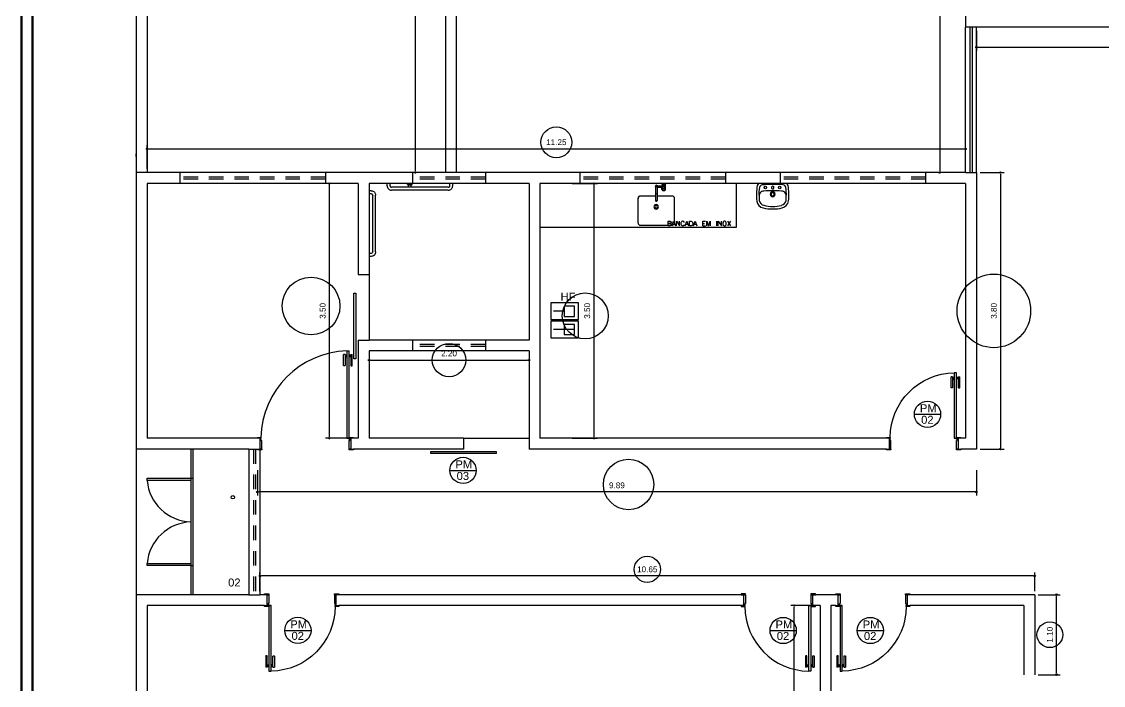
# Model space of a CAD drawing. Header units: millimetres. Extents: x 2125 to 3408, y 1171 to 1686.
# Drawn here: x 2125.2 to 2140.07, y 1445.66 to 1454.79 of the extents above; entities that cross this region are included whole.
import ezdxf

# ---------------------------------------------------------------- set-up
doc = ezdxf.new("R2010")
doc.units = ezdxf.units.MM
doc.linetypes.add('CONTORNO_QUADRO_T', pattern=[0.35, 0.2, -0.15])
for name, color, linetype in [('APCOZ', 7, 'Continuous'), ('APCOZ-I', 251, 'Continuous'), ('at_Entity', 7, 'Continuous'), ('barras acess', 7, 'Continuous'), ('ESQUADRIA', 3, 'Continuous'), ('ESQUADRIAS', 7, 'Continuous'), ('Esquadrias portas', 7, 'Continuous'), ('Esquadrias_Portas', 2, 'Continuous'), ('JANELA2', 1, 'Continuous'), ('Layout_Equipamentos', 7, 'Continuous'), ('PAREDE', 4, 'Continuous'), ('soleira piso', 7, 'Continuous'), ('TEXTO01', 7, 'Continuous'), ('TEXTO04', 6, 'Continuous'), ('TOMADAS DENTISTA', 7, 'Continuous')]:
    doc.layers.add(name, color=color, linetype=linetype)
doc.styles.add('ROMANS', font='arial.ttf')
doc.styles.add('TEXTO1', font='swissko.ttf', dxfattribs={"width": 0.6, "height": 0.1})
doc.dimstyles.new('ESCALA 50', dxfattribs={"dimtxt": 0.08, "dimasz": 0.02, "dimexe": 0.05, "dimexo": 0.05, "dimgap": 0.05, "dimtad": 1, "dimlfac": -10, "dimzin": 1, "dimdsep": 46, "dimtxsty": 'ROMANS', "dimblk1": 'PPC', "dimblk2": 'PPC', "dimsah": 1, "dimcen": 0.02, "dimclrd": 7, "dimclre": 7, "dimclrt": 3, "dimadec": 0, "dimazin": 0, "dimtfac": 1, "dimtix": 1, "dimtmove": 1, "dimatfit": 3, "dimldrblk": 'PPC', "dimfxl": 0, "dimtolj": 1, "dimtzin": 12, "dimarcsym": 0})

# ---------------------------------------------------------------- blocks, each defined once
blk = doc.blocks.new('P90_02')
at = {"layer": 'ESQUADRIAS', "color": 3, "linetype": 'Continuous'}
for p, q in [((-0.02, 0.77), (-0.02, 0.921)), ((0, 0.921), (0, 0.77)), ((0.023, 0.88), (0.023, 0.92)), ((0.057, 0.88), (0.057, 0.92)), ((0.08, 0.921), (0.08, 0.77)), ((0.1, 0.77), (0.1, 0.921)), ((-0.003, 0.767), (-0.017, 0.767)), ((0.083, 0.767), (0.097, 0.767))]:
    blk.add_line(p, q, dxfattribs=at)
at = {"layer": 'ESQUADRIAS', "color": 3}
for p, q in [((0, 0.921), (-0.02, 0.921)), ((0, 0.91), (0.023, 0.91)), ((0, 0.9), (0.023, 0.9)), ((0.023, 0.92), (0.025, 0.92)), ((0.057, 0.92), (0.055, 0.92)), ((0.08, 0.91), (0.057, 0.91)), ((0.08, 0.9), (0.057, 0.9)), ((0.08, 0.921), (0.1, 0.921)), ((0, 0.89), (0.023, 0.89)), ((0.023, 0.88), (0.025, 0.88)), ((0.057, 0.88), (0.055, 0.88)), ((0.08, 0.89), (0.057, 0.89))]:
    blk.add_line(p, q, dxfattribs=at)
at = {"layer": 'ESQUADRIAS', "color": 2}
for p, q in [((0.025, 0.075), (0.025, 0.975)), ((0.025, 0.975), (0.055, 0.975)), ((0.055, 0.975), (0.055, 0.075)), ((0.055, 0.075), (0.025, 0.075))]:
    blk.add_line(p, q, dxfattribs=at)
at = {"layer": 'ESQUADRIAS'}
for p, q in [((0.016, 0.059), (0.016, 0.062)), ((0.032, 0.074), (0.029, 0.074))]:
    blk.add_line(p, q, dxfattribs=at)
at = {"layer": 'ESQUADRIAS', "color": 3}
for points in [[(0.015, 0.085), (-0.035, 0.085), (-0.035, 0.075), (0.015, 0.075)], [(0.985, 0.085), (0.935, 0.085), (0.935, 0.075), (0.985, 0.075)], [(0.025, -0.075), (0, -0.075), (-0.035, -0.075), (-0.035, -0.085), (0.025, -0.085)], [(0.985, -0.075), (0.925, -0.075), (0.925, -0.085), (0.985, -0.085)]]:
    blk.add_lwpolyline(points, close=True, dxfattribs=at)
at = {"layer": 'ESQUADRIAS', "color": 2}
for points in [[(0.025, 0.045), (0.015, 0.045), (0.015, 0.075), (0, 0.075), (0, -0.075), (0.025, -0.075)], [(0.925, 0.045), (0.935, 0.045), (0.935, 0.075), (0.95, 0.075), (0.95, -0.075), (0.925, -0.075)]]:
    blk.add_lwpolyline(points, close=True, dxfattribs=at)
at = {"layer": 'ESQUADRIAS', "color": 1}
for points in [[(0.016, 0.071, -0.236068), (0.015, 0.073), (0.015, 0.07), (0.015, 0.05), (0.016, 0.05)], [(0.02, 0.074, 0.236068), (0.017, 0.075), (0.02, 0.075), (0.04, 0.075), (0.04, 0.074)]]:
    blk.add_lwpolyline(points, format="xyb", close=True, dxfattribs=at)
at = {"layer": 'ESQUADRIAS'}
for points in [[(0.017, 0.063), (0.016, 0.062), (0.016, 0.062)], [(0.017, 0.058), (0.016, 0.059), (0.016, 0.059)], [(0.017, 0.06), (0.017, 0.06), (0.017, 0.058), (0.017, 0.058), (0.017, 0.063), (0.017, 0.063), (0.017, 0.06), (0.017, 0.06)], [(0.028, 0.073), (0.029, 0.074), (0.029, 0.074)], [(0.03, 0.073), (0.03, 0.073), (0.033, 0.073), (0.033, 0.073), (0.028, 0.073), (0.028, 0.073), (0.03, 0.073), (0.03, 0.073)], [(0.033, 0.073), (0.032, 0.074), (0.032, 0.074)]]:
    blk.add_lwpolyline(points, dxfattribs=at)
at = {"layer": 'ESQUADRIAS', "color": 1}
blk.add_circle((0.017, 0.073), 0.0025, dxfattribs=at)
at = {"layer": 'ESQUADRIAS'}
blk.add_arc((0.043, 0.083), 0.892, 0.1295, 89.2231, dxfattribs=at)
at = {"layer": 'ESQUADRIAS', "color": 3, "linetype": 'Continuous'}
for centre, start, end in [((-0.017, 0.77), 180, 260.5377), ((-0.003, 0.77), 260.5377, 360), ((0.083, 0.77), 180, 279.4623), ((0.097, 0.77), 279.4623, 0)]:
    blk.add_arc(centre, 0.003, start, end, dxfattribs=at)
blk = doc.blocks.new('new block1')
at = {"layer": 'ESQUADRIAS', "color": 2}
for p, q in [((-0.09, 1.36), (-0.09, 0.16)), ((-0.09, 1.36), (-0.06, 1.36)), ((-0.06, 0.16), (-0.06, 1.36)), ((-0.09, 0.16), (-0.06, 0.16))]:
    blk.add_line(p, q, dxfattribs=at)
at = {"layer": 'ESQUADRIAS', "color": 3, "linetype": 'Continuous'}
for p, q in [((-0.135, 1.16), (-0.135, 1.311)), ((-0.115, 1.311), (-0.115, 1.16)), ((-0.092, 1.27), (-0.092, 1.31)), ((-0.058, 1.27), (-0.058, 1.31)), ((-0.035, 1.311), (-0.035, 1.16)), ((-0.015, 1.16), (-0.015, 1.311)), ((-0.118, 1.157), (-0.132, 1.157)), ((-0.032, 1.157), (-0.018, 1.157))]:
    blk.add_line(p, q, dxfattribs=at)
at = {"layer": 'ESQUADRIAS', "color": 3}
for p, q in [((-0.115, 1.311), (-0.135, 1.311)), ((-0.115, 1.3), (-0.092, 1.3)), ((-0.115, 1.29), (-0.092, 1.29)), ((-0.115, 1.28), (-0.092, 1.28)), ((-0.092, 1.31), (-0.09, 1.31)), ((-0.092, 1.27), (-0.09, 1.27)), ((-0.058, 1.31), (-0.06, 1.31)), ((-0.058, 1.27), (-0.06, 1.27)), ((-0.035, 1.3), (-0.058, 1.3)), ((-0.035, 1.29), (-0.058, 1.29)), ((-0.035, 1.28), (-0.058, 1.28)), ((-0.035, 1.311), (-0.015, 1.311))]:
    blk.add_line(p, q, dxfattribs=at)
at = {"layer": 'ESQUADRIAS'}
for p, q in [((-0.066, 0.159), (-0.063, 0.159)), ((-0.052, 0.144), (-0.052, 0.147))]:
    blk.add_line(p, q, dxfattribs=at)
at = {"layer": 'ESQUADRIAS', "color": 3}
for points in [[(-1.32, 0.17), (-1.27, 0.17), (-1.27, 0.16), (-1.32, 0.16)], [(-0.05, 0.17), (0, 0.17), (0, 0.16), (-0.05, 0.16)], [(-1.32, 0.01), (-1.26, 0.01), (-1.26, 0), (-1.32, 0)], [(-0.06, 0.01), (-0.035, 0.01), (0, 0.01), (0, 0), (-0.06, 0)]]:
    blk.add_lwpolyline(points, close=True, dxfattribs=at)
at = {"layer": 'ESQUADRIAS', "color": 2}
for points in [[(-1.26, 0.13), (-1.27, 0.13), (-1.27, 0.16), (-1.285, 0.16), (-1.285, 0.01), (-1.26, 0.01)], [(-0.06, 0.13), (-0.05, 0.13), (-0.05, 0.16), (-0.035, 0.16), (-0.035, 0.01), (-0.06, 0.01)]]:
    blk.add_lwpolyline(points, close=True, dxfattribs=at)
at = {"layer": 'ESQUADRIAS', "color": 1}
for points in [[(-0.054, 0.159, -0.236068), (-0.052, 0.16), (-0.055, 0.16), (-0.075, 0.16), (-0.075, 0.159)], [(-0.051, 0.156, 0.236068), (-0.05, 0.158), (-0.05, 0.155), (-0.05, 0.135), (-0.051, 0.135)]]:
    blk.add_lwpolyline(points, format="xyb", close=True, dxfattribs=at)
at = {"layer": 'ESQUADRIAS'}
for points in [[(-0.067, 0.158), (-0.066, 0.159), (-0.066, 0.159)], [(-0.065, 0.158), (-0.065, 0.158), (-0.067, 0.158), (-0.067, 0.158), (-0.062, 0.158), (-0.062, 0.158), (-0.065, 0.158), (-0.065, 0.158)], [(-0.062, 0.158), (-0.063, 0.159), (-0.063, 0.159)], [(-0.052, 0.148), (-0.052, 0.147), (-0.051, 0.147)], [(-0.052, 0.145), (-0.052, 0.145), (-0.052, 0.143), (-0.052, 0.143), (-0.052, 0.148), (-0.052, 0.148), (-0.052, 0.145), (-0.052, 0.145)], [(-0.052, 0.143), (-0.052, 0.144), (-0.051, 0.144)]]:
    blk.add_lwpolyline(points, dxfattribs=at)
at = {"layer": 'ESQUADRIAS', "color": 1}
blk.add_circle((-0.052, 0.158), 0.0025, dxfattribs=at)
at = {"layer": 'ESQUADRIAS', "color": 3, "linetype": 'Continuous'}
for centre, start, end in [((-0.132, 1.16), 180, 260.5377), ((-0.118, 1.16), 260.5377, 360), ((-0.032, 1.16), 180, 279.4623), ((-0.018, 1.16), 279.4623, 0)]:
    blk.add_arc(centre, 0.003, start, end, dxfattribs=at)
at = {"layer": 'Esquadrias portas'}
blk.add_arc((-0.052, 0.142), 1.219, 91.7966, 178.6909, dxfattribs=at)
blk = doc.blocks.new('new block3')
at = {"layer": 'TEXTO01'}
h = blk.add_hatch(dxfattribs=at)
h.set_pattern_fill('ANGLE', color=256)
h.set_pattern_definition([(0, (-2256.878, -909.728), (0, 6.985), [5.08, -1.905]), (90, (-2256.878, -909.728), (-6.985, 4e-16), [5.08, -1.905])])
h.paths.add_polyline_path([(-0.056, 0.205), (-0.196, 0.205), (-0.196, 0.065), (-0.056, 0.065)])
for p, q in [((-0.196, 0.135), (-0.346, 0.135)), ((-0.056, -0.115), (-0.346, -0.115))]:
    blk.add_line(p, q, dxfattribs=at)
for points in [[(-0.38, 0.25), (-0.38, 0.02), (0, 0.02), (0, 0.25), (-0.38, 0.25)], [(-0.196, 0.205), (-0.196, 0.065), (-0.056, 0.065), (-0.056, 0.205), (-0.196, 0.205)], [(-0.38, 0), (-0.38, -0.23), (0, -0.23), (0, 0), (-0.38, 0)], [(-0.196, -0.045), (-0.196, -0.185), (-0.056, -0.185), (-0.056, -0.045), (-0.196, -0.045)]]:
    blk.add_lwpolyline(points, dxfattribs=at)
at = {"layer": 'TEXTO01', "ltscale": 0.0001, "insert": (-0.247, 0.389), "char_height": 0.11, "width": 0.33036, "attachment_point": 1, "style": 'TEXTO1'}
blk.add_mtext('{\\fSansSerif|b0|i0|c2|p2;\\W1;HF}', dxfattribs=at)
blk = doc.blocks.new('new block5')
at = {"layer": 'barras acess', "color": 0}
for p, q in [((-0.391, 0.04), (0.391, 0.04)), ((-0.391, 0), (0.391, 0)), ((-0.452, -0.02), (-0.452, -0.051)), ((-0.412, -0.02), (-0.412, -0.051)), ((0.408, -0.02), (0.408, -0.051)), ((0.448, -0.02), (0.448, -0.051))]:
    blk.add_line(p, q, dxfattribs=at)
for centre, radius, start, end in [((-0.392, -0.02), 0.06, 88.8662, 180.134), ((-0.392, -0.02), 0.0201, 87.1138, 179.9486), ((0.39, -0.018), 0.0579, 357.6185, 90.9862), ((0.39, -0.018), 0.0181, 353.5362, 89.508)]:
    blk.add_arc(centre, radius, start, end, dxfattribs=at)
blk = doc.blocks.new('new block6')
at = {"layer": 'at_Entity', "color": 0}
for p, q in [((-0.032, -0.011), (-0.032, 0)), ((0.03, -0.008), (0.03, 0)), ((0.03, -0.008), (-0.032, -0.008)), ((-0.021, -0.051), (-0.021, -0.021)), ((0.019, -0.021), (-0.021, -0.021)), ((0.019, -0.051), (0.019, -0.021))]:
    blk.add_line(p, q, dxfattribs=at)
for centre, radius, start, end in [((-0.018, -0.008), 0.0136, 186.9665, 257.5809), ((0.016, -0.008), 0.0138, 280.9359, 356.4443)]:
    blk.add_arc(centre, radius, start, end, dxfattribs=at)
blk = doc.blocks.new('new block12')
at = {"layer": 'at_Entity', "color": 0}
for p, q in [((-0.19, 0), (0, 0)), ((-0.114, 0.055), (-0.108, 0.066)), ((-0.108, 0.042), (-0.114, 0.055)), ((-0.108, 0.066), (-0.097, 0.072)), ((-0.097, 0.036), (-0.108, 0.042)), ((-0.097, 0.072), (-0.085, 0.066)), ((-0.085, 0.042), (-0.097, 0.036)), ((-0.085, 0.066), (-0.08, 0.055)), ((-0.08, 0.055), (-0.085, 0.042)), ((-0.063, 0), (0.125, 0)), ((0, 0), (0.193, 0)), ((0.083, 0.055), (0.087, 0.066)), ((0.087, 0.042), (0.083, 0.055)), ((0.087, 0.066), (0.099, 0.072)), ((0.099, 0.036), (0.087, 0.042)), ((0.099, 0.072), (0.11, 0.066)), ((0.11, 0.042), (0.099, 0.036)), ((0.11, 0.066), (0.116, 0.055)), ((0.116, 0.055), (0.11, 0.042))]:
    blk.add_line(p, q, dxfattribs=at)
for centre, radius, start, end in [((-0.104, 0.219), 0.117, 102.514, 169.9443), ((-0.102, 0.216), 0.0847, 102.9461, 167.2809), ((-0.012, -0.125), 0.474, 88.698, 104.4219), ((0.014, -0.261), 0.577, 91.3524, 103.5038), ((0.01, -0.125), 0.474, 75.6368, 91.3415), ((-0.013, -0.257), 0.572, 76.4579, 88.6966), ((0.105, 0.222), 0.0784, 8.4194, 78.3837), ((0.108, 0.225), 0.111, 7.7196, 79.5925), ((0.53, 0.153), 0.754, 173.4134, 189.6929), ((0.425, 0.149), 0.614, 177.3231, 189.2415), ((0.123, 0.188), 0.311, 171.3221, 181.8265), ((-0.117, 0.174), 0.0716, 176.6025, 219.5997), ((-0.001, 0.147), 0.0349, 150.0032, 209.9968), ((-0.001, 0.147), 0.0349, 90, 149.9929), ((-0.001, 0.147), 0.0222, 90, 180), ((-0.001, 0.147), 0.0349, 29.9968, 89.9993), ((-0.001, 0.147), 0.0222, 360, 90), ((-0.001, 0.147), 0.0349, 330.0032, 29.9968), ((0.108, 0.173), 0.0781, 324.6525, 2.8394), ((-0.262, 0.132), 0.45, 349.782, 5.7972), ((-0.133, 0.188), 0.319, 357.9946, 8.1696), ((-0.531, 0.154), 0.753, 350.2791, 6.5765), ((-0.165, 0.045), 0.0522, 200.5417, 238.93), ((-0.143, 0.057), 0.0385, 188.7558, 265.6127), ((-0.121, 0.171), 0.0667, 220.3438, 269.4487), ((-0.007, 1.728), 1.716, 265.3753, 270.2103), ((0.002, 1.574), 1.475, 265.1896, 269.9391), ((-0.001, 0.147), 0.0349, 209.9968, 269.9993), ((-0.001, 0.147), 0.0222, 180, 270), ((-0.001, 0.056), 0.018, 150.0128, 209.9872), ((-0.001, 0.056), 0.018, 90, 150.0398), ((-0.001, 0.056), 0.018, 210.0191, 270.0367), ((-0.001, 0.147), 0.0222, 270.0097, 360), ((-0.001, 0.147), 0.0349, 270, 329.9929), ((-0.001, 1.452), 1.353, 270.0208, 275.0951), ((-0.001, 0.056), 0.018, 30.0191, 90.0367), ((-0.001, 0.056), 0.018, 270, 330.0398), ((-0.001, 1.892), 1.879, 270, 274.4144), ((-0.001, 0.056), 0.018, 330.0128, 29.9872), ((0.123, 0.168), 0.0631, 266.7732, 320.7547), ((0.141, 0.059), 0.0402, 273.114, 350.3928), ((0.174, 0.034), 0.0386, 297.8673, 348.5693)]:
    blk.add_arc(centre, radius, start, end, dxfattribs=at)
blk = doc.blocks.new('new block15')
at = {"layer": 'APCOZ'}
for p, q in [((1.684, 0.579), (1.673, 0.601)), ((1.719, 0.579), (1.73, 0.601)), ((1.59, 0.546), (1.59, 0.375)), ((1.61, 0.546), (1.61, 0.375)), ((1.614, 0.57), (1.684, 0.57)), ((1.614, 0.55), (1.679, 0.55)), ((1.676, 0.521), (1.676, 0.543)), ((1.684, 0.579), (1.684, 0.57)), ((1.719, 0.579), (1.719, 0.555)), ((1.726, 0.521), (1.726, 0.543))]:
    blk.add_line(p, q, dxfattribs=at)
at = {"layer": 'APCOZ', "linetype": 'Continuous'}
for points in [[(1.679, 0.55, 0), (1.678, 0.549, 0), (1.677, 0.547, 0), (1.677, 0.546, 0), (1.676, 0.544, 0), (1.676, 0.543, 0)], [(1.676, 0.521, 0), (1.677, 0.518, 0), (1.678, 0.514, 0), (1.68, 0.512, 0), (1.683, 0.509, 0), (1.686, 0.507, 0), (1.69, 0.505, 0), (1.695, 0.504, 0), (1.699, 0.504, 0), (1.704, 0.504, 0), (1.708, 0.504, 0), (1.712, 0.505, 0), (1.716, 0.507, 0), (1.719, 0.509, 0), (1.722, 0.512, 0), (1.724, 0.514, 0), (1.726, 0.518, 0), (1.726, 0.521, 0)], [(1.726, 0.543, 0), (1.726, 0.546, 0), (1.725, 0.548, 0), (1.724, 0.551, 0), (1.721, 0.553, 0), (1.719, 0.555, 0)]]:
    blk.add_polyline3d(points, dxfattribs=at)
at = {"layer": 'APCOZ'}
for centre, radius, start, end in [((1.6, 0.56), 0.0173, 144.5813, 215.4187), ((1.6, 0.56), 0.0173, 35.4187, 144.5813), ((1.6, 0.56), 0.0173, 215.4187, 234.5813), ((1.6, 0.56), 0.0173, 305.4187, 324.5813), ((1.6, 0.37), 0.0112, 153.7208, 26.2792)]:
    blk.add_arc(centre, radius, start, end, dxfattribs=at)
at = {"layer": 'APCOZ-I'}
for p, q in [((1.59, 0.564), (1.59, 0.546)), ((1.61, 0.564), (1.61, 0.546)), ((1.719, 0.579), (1.684, 0.579)), ((1.684, 0.57), (1.684, 0.555)), ((1.686, 0.535), (1.686, 0.556)), ((1.717, 0.535), (1.717, 0.556)), ((1.59, 0.375), (1.59, 0.37)), ((1.61, 0.375), (1.61, 0.37))]:
    blk.add_line(p, q, dxfattribs=at)
at = {"layer": 'APCOZ-I', "linetype": 'Continuous'}
for points in [[(1.685, 0.534, 0), (1.682, 0.532, 0), (1.679, 0.53, 0), (1.678, 0.527, 0), (1.677, 0.524, 0), (1.676, 0.521, 0)], [(1.684, 0.555, 0), (1.682, 0.554, 0), (1.681, 0.553, 0), (1.68, 0.552, 0), (1.679, 0.551, 0), (1.679, 0.55, 0)], [(1.721, 0.518, 0), (1.72, 0.52, 0), (1.719, 0.522, 0), (1.717, 0.524, 0), (1.715, 0.525, 0), (1.712, 0.527, 0), (1.708, 0.528, 0), (1.704, 0.528, 0), (1.7, 0.528, 0), (1.696, 0.528, 0), (1.693, 0.527, 0), (1.689, 0.526, 0), (1.686, 0.525, 0), (1.684, 0.523, 0), (1.683, 0.521, 0), (1.682, 0.519, 0), (1.682, 0.517, 0), (1.683, 0.514, 0), (1.684, 0.512, 0), (1.686, 0.511, 0), (1.689, 0.509, 0), (1.693, 0.508, 0), (1.696, 0.507, 0), (1.7, 0.507, 0), (1.704, 0.507, 0), (1.708, 0.508, 0), (1.712, 0.509, 0), (1.715, 0.51, 0), (1.717, 0.511, 0), (1.719, 0.513, 0), (1.72, 0.515, 0), (1.721, 0.518, 0)], [(1.685, 0.556, 0), (1.685, 0.556, 0), (1.684, 0.556, 0), (1.684, 0.556, 0), (1.684, 0.555, 0), (1.684, 0.555, 0)], [(1.719, 0.555, 0), (1.719, 0.555, 0), (1.718, 0.556, 0), (1.718, 0.556, 0), (1.718, 0.556, 0), (1.718, 0.556, 0)], [(1.726, 0.521, 0), (1.726, 0.524, 0), (1.725, 0.527, 0), (1.723, 0.53, 0), (1.721, 0.532, 0), (1.718, 0.534, 0)]]:
    blk.add_polyline3d(points, dxfattribs=at)
at = {"layer": 'APCOZ-I'}
for centre, radius, start, end in [((1.701, 0.876), 0.279, 264.3752, 275.6248), ((1.6, 0.56), 0.0126, 322.2518, 217.7482), ((1.6, 0.543), 0.0233, 64.5555, 115.4445), ((1.6, 0.437), 0.0233, 64.5555, 115.4445), ((1.6, 0.56), 0.0173, 324.5813, 35.4187), ((1.701, 0.65), 0.0816, 257.5382, 282.4618), ((1.686, 0.554), 0.002, 74.314, 121.5675), ((1.686, 0.533), 0.002, 63.9749, 122.1559), ((1.701, 0.609), 0.0549, 254.3139, 285.6861), ((1.701, 0.565), 0.0335, 243.9749, 296.0251), ((1.717, 0.554), 0.002, 58.4325, 105.6861), ((1.717, 0.533), 0.002, 57.8441, 116.0251), ((1.6, 0.37), 0.01, 180, 0)]:
    blk.add_arc(centre, radius, start, end, dxfattribs=at)
at = {"layer": 'at_Entity', "color": 0}
for p, q in [((2.7, 0), (2.7, 0.601)), ((1.35, 0.059), (1.35, 0.398)), ((1.849, 0.059), (1.849, 0.398)), ((0, 0), (2.7, 0)), ((1.38, 0.03), (1.82, 0.03)), ((1.761, 0.021), (1.761, 0.083)), ((1.761, 0.083), (1.786, 0.083)), ((1.786, 0.053), (1.761, 0.053)), ((1.786, 0.021), (1.761, 0.021)), ((1.786, 0.083), (1.797, 0.08)), ((1.797, 0.057), (1.786, 0.053)), ((1.786, 0.053), (1.797, 0.051)), ((1.797, 0.023), (1.786, 0.021)), ((1.797, 0.08), (1.799, 0.076)), ((1.799, 0.059), (1.797, 0.057)), ((1.797, 0.051), (1.799, 0.047)), ((1.799, 0.028), (1.797, 0.023)), ((1.799, 0.076), (1.801, 0.072)), ((1.801, 0.066), (1.799, 0.059)), ((1.799, 0.047), (1.801, 0.042)), ((1.801, 0.032), (1.799, 0.028)), ((1.801, 0.072), (1.801, 0.066)), ((1.801, 0.042), (1.801, 0.032)), ((1.813, 0.021), (1.837, 0.083)), ((1.822, 0.042), (1.852, 0.042)), ((1.837, 0.083), (1.862, 0.021)), ((1.877, 0.021), (1.877, 0.083)), ((1.877, 0.083), (1.917, 0.021)), ((1.917, 0.021), (1.917, 0.083)), ((1.94, 0.068), (1.938, 0.059)), ((1.938, 0.059), (1.938, 0.044)), ((1.938, 0.044), (1.94, 0.036)), ((1.945, 0.074), (1.94, 0.068)), ((1.94, 0.036), (1.945, 0.03)), ((1.951, 0.08), (1.945, 0.074)), ((1.945, 0.03), (1.951, 0.023)), ((1.957, 0.083), (1.951, 0.08)), ((1.951, 0.023), (1.957, 0.021)), ((1.968, 0.083), (1.957, 0.083)), ((1.957, 0.021), (1.968, 0.021)), ((1.974, 0.08), (1.968, 0.083)), ((1.968, 0.021), (1.974, 0.023)), ((1.981, 0.074), (1.974, 0.08)), ((1.974, 0.023), (1.981, 0.03)), ((1.983, 0.068), (1.981, 0.074)), ((1.981, 0.03), (1.983, 0.036)), ((1.995, 0.021), (2.019, 0.083)), ((2.004, 0.042), (2.034, 0.042)), ((2.019, 0.083), (2.042, 0.021)), ((2.057, 0.021), (2.057, 0.083)), ((2.057, 0.083), (2.078, 0.083)), ((2.078, 0.021), (2.057, 0.021)), ((2.078, 0.083), (2.086, 0.08)), ((2.086, 0.023), (2.078, 0.021)), ((2.086, 0.08), (2.093, 0.074)), ((2.093, 0.03), (2.086, 0.023)), ((2.093, 0.074), (2.097, 0.068)), ((2.097, 0.036), (2.093, 0.03)), ((2.097, 0.068), (2.099, 0.059)), ((2.099, 0.044), (2.097, 0.036)), ((2.099, 0.059), (2.099, 0.044)), ((2.112, 0.021), (2.135, 0.083)), ((2.12, 0.042), (2.15, 0.042)), ((2.135, 0.083), (2.158, 0.021)), ((2.237, 0.021), (2.237, 0.083)), ((2.237, 0.083), (2.275, 0.083)), ((2.237, 0.053), (2.26, 0.053)), ((2.237, 0.021), (2.275, 0.021)), ((2.292, 0.021), (2.292, 0.083)), ((2.292, 0.083), (2.317, 0.021)), ((2.317, 0.021), (2.34, 0.083)), ((2.34, 0.083), (2.34, 0.021)), ((2.427, 0.083), (2.427, 0.021)), ((2.45, 0.021), (2.45, 0.083)), ((2.45, 0.083), (2.493, 0.021)), ((2.493, 0.021), (2.493, 0.083)), ((2.516, 0.068), (2.512, 0.059)), ((2.512, 0.059), (2.512, 0.044)), ((2.512, 0.044), (2.516, 0.036)), ((2.518, 0.074), (2.516, 0.068)), ((2.516, 0.036), (2.518, 0.03)), ((2.524, 0.08), (2.518, 0.074)), ((2.518, 0.03), (2.524, 0.023)), ((2.531, 0.083), (2.524, 0.08)), ((2.524, 0.023), (2.531, 0.021)), ((2.544, 0.083), (2.531, 0.083)), ((2.531, 0.021), (2.544, 0.021)), ((2.548, 0.08), (2.544, 0.083)), ((2.544, 0.021), (2.548, 0.023)), ((2.554, 0.074), (2.548, 0.08)), ((2.548, 0.023), (2.554, 0.03)), ((2.558, 0.068), (2.554, 0.074)), ((2.554, 0.03), (2.558, 0.036)), ((2.56, 0.059), (2.558, 0.068)), ((2.558, 0.036), (2.56, 0.044)), ((2.56, 0.044), (2.56, 0.059)), ((2.577, 0.083), (2.62, 0.021)), ((2.62, 0.083), (2.577, 0.021))]:
    blk.add_line(p, q, dxfattribs=at)
for centre, radius, start, end in [((1.377, 0.402), 0.0277, 85.3276, 188.6223), ((1.597, 0.282), 0.0307, 90, 180), ((1.597, 0.282), 0.018, 90, 180), ((1.597, 0.282), 0.0307, 360, 90), ((1.597, 0.282), 0.018, 360, 90), ((1.819, 0.399), 0.0307, 358.1044, 87.9457), ((1.597, 0.282), 0.0307, 180, 270), ((1.597, 0.282), 0.018, 180, 270), ((1.597, 0.282), 0.018, 270, 0), ((1.597, 0.282), 0.0307, 270, 0), ((1.377, 0.057), 0.0273, 174.9724, 275.0276), ((1.819, 0.06), 0.0308, 272.0624, 357.9376)]:
    blk.add_arc(centre, radius, start, end, dxfattribs=at)
at = {"layer": 'Layout_Equipamentos'}
for p, q in [((1.38, 0.43), (1.59, 0.43)), ((1.61, 0.43), (1.82, 0.43))]:
    blk.add_line(p, q, dxfattribs=at)
blk = doc.blocks.new('PPC')
at = {"color": 2}
blk.add_circle((0, 0), 0.5, dxfattribs=at)
blk = doc.blocks.new('*D1366')
at = {"color": 7, "lineweight": -2, "transparency": 16777216}
for p, q in [((2129.974, 1450.211), (2129.974, 1450.085)), ((2132.174, 1450.211), (2132.174, 1450.085)), ((2129.994, 1450.135), (2132.154, 1450.135))]:
    blk.add_line(p, q, dxfattribs=at)
at = {"layer": 'DEFPOINTS', "color": 0, "transparency": 16777216}
for p in [(2129.974, 1450.261), (2132.174, 1450.261), (2132.174, 1450.135)]:
    blk.add_point(p, dxfattribs=at)
at = {"color": 7, "lineweight": -2, "transparency": 16777216, "xscale": 0.02, "yscale": 0.02, "zscale": 0.02, "rotation": 180}
blk.add_blockref('PPC', (2129.974, 1450.135), dxfattribs=at)
at = {"color": 7, "lineweight": -2, "transparency": 16777216, "xscale": 0.02, "yscale": 0.02, "zscale": 0.02}
blk.add_blockref('PPC', (2132.174, 1450.135), dxfattribs=at)
at = {"color": 3, "transparency": 16777216, "insert": (2131.074, 1450.225), "char_height": 0.08, "attachment_point": 5, "style": 'ROMANS'}
blk.add_mtext('\\A1;2.20', dxfattribs=at)
blk = doc.blocks.new('*D1372')
at = {"color": 7, "lineweight": -2, "transparency": 16777216}
for p, q in [((2126.924, 1452.761), (2126.924, 1453.087)), ((2126.944, 1453.037), (2138.154, 1453.037)), ((2138.174, 1452.761), (2138.174, 1453.087))]:
    blk.add_line(p, q, dxfattribs=at)
at = {"layer": 'DEFPOINTS', "color": 0, "transparency": 16777216}
for p in [(2138.174, 1453.037), (2126.924, 1452.711), (2138.174, 1452.711)]:
    blk.add_point(p, dxfattribs=at)
at = {"color": 7, "lineweight": -2, "transparency": 16777216, "xscale": 0.02, "yscale": 0.02, "zscale": 0.02, "rotation": 180}
blk.add_blockref('PPC', (2126.924, 1453.037), dxfattribs=at)
at = {"color": 7, "lineweight": -2, "transparency": 16777216, "xscale": 0.02, "yscale": 0.02, "zscale": 0.02}
blk.add_blockref('PPC', (2138.174, 1453.037), dxfattribs=at)
at = {"color": 3, "transparency": 16777216, "insert": (2132.549, 1453.128), "char_height": 0.08, "attachment_point": 5, "style": 'ROMANS'}
blk.add_mtext('\\A1;11.25', dxfattribs=at)
blk = doc.blocks.new('*D1373')
at = {"color": 7, "lineweight": -2, "transparency": 16777216}
for p, q in [((2132.765, 1452.561), (2133.115, 1452.561)), ((2133.065, 1452.541), (2133.065, 1449.081)), ((2132.765, 1449.061), (2133.115, 1449.061))]:
    blk.add_line(p, q, dxfattribs=at)
at = {"layer": 'DEFPOINTS', "color": 0, "transparency": 16777216}
for p in [(2132.324, 1452.561), (2132.324, 1449.061), (2133.065, 1449.061)]:
    blk.add_point(p, dxfattribs=at)
at = {"color": 7, "lineweight": -2, "transparency": 16777216, "xscale": 0.02, "yscale": 0.02, "zscale": 0.02}
for p, rotation in [((2133.065, 1452.561), 90), ((2133.065, 1449.061), 270)]:
    blk.add_blockref('PPC', p, dxfattribs=dict(at, rotation=rotation))
at = {"color": 3, "transparency": 16777216, "insert": (2132.974, 1450.811), "char_height": 0.08, "attachment_point": 5, "rotation": 90, "style": 'ROMANS'}
blk.add_mtext('\\A1;3.50', dxfattribs=at)
blk = doc.blocks.new('*D1374')
at = {"color": 7, "lineweight": -2, "transparency": 16777216}
for p, q in [((2129.728, 1452.561), (2129.378, 1452.561)), ((2129.428, 1452.541), (2129.428, 1449.081)), ((2129.728, 1449.061), (2129.378, 1449.061))]:
    blk.add_line(p, q, dxfattribs=at)
at = {"layer": 'DEFPOINTS', "color": 0, "transparency": 16777216}
for p in [(2129.824, 1452.561), (2129.428, 1449.061), (2129.824, 1449.061)]:
    blk.add_point(p, dxfattribs=at)
at = {"color": 7, "lineweight": -2, "transparency": 16777216, "xscale": 0.02, "yscale": 0.02, "zscale": 0.02}
for p, rotation in [((2129.428, 1452.561), 90), ((2129.428, 1449.061), 270)]:
    blk.add_blockref('PPC', p, dxfattribs=dict(at, rotation=rotation))
at = {"color": 3, "transparency": 16777216, "insert": (2129.337, 1450.811), "char_height": 0.08, "attachment_point": 5, "rotation": 90, "style": 'ROMANS'}
blk.add_mtext('\\A1;3.50', dxfattribs=at)
blk = doc.blocks.new('*D1375')
at = {"color": 7, "lineweight": -2, "transparency": 16777216}
for p, q in [((2128.439, 1448.622), (2128.439, 1448.272)), ((2138.324, 1448.622), (2138.324, 1448.272)), ((2138.304, 1448.322), (2128.459, 1448.322))]:
    blk.add_line(p, q, dxfattribs=at)
at = {"layer": 'DEFPOINTS', "color": 0, "transparency": 16777216}
for p in [(2128.439, 1448.901), (2138.324, 1448.911), (2128.439, 1448.322)]:
    blk.add_point(p, dxfattribs=at)
at = {"color": 7, "lineweight": -2, "transparency": 16777216, "xscale": 0.02, "yscale": 0.02, "zscale": 0.02, "rotation": 180}
blk.add_blockref('PPC', (2128.439, 1448.322), dxfattribs=at)
at = {"color": 7, "lineweight": -2, "transparency": 16777216, "xscale": 0.02, "yscale": 0.02, "zscale": 0.02}
blk.add_blockref('PPC', (2138.324, 1448.322), dxfattribs=at)
at = {"color": 3, "transparency": 16777216, "insert": (2133.382, 1448.413), "char_height": 0.08, "attachment_point": 5, "style": 'ROMANS'}
blk.add_mtext('\\A1;9.89', dxfattribs=at)
blk = doc.blocks.new('*D1376')
at = {"color": 7, "lineweight": -2, "transparency": 16777216}
for p, q in [((2138.374, 1452.711), (2138.704, 1452.711)), ((2138.654, 1452.691), (2138.654, 1448.931)), ((2138.374, 1448.911), (2138.704, 1448.911))]:
    blk.add_line(p, q, dxfattribs=at)
at = {"layer": 'DEFPOINTS', "color": 0, "transparency": 16777216}
for p in [(2138.324, 1452.711), (2138.324, 1448.911), (2138.654, 1448.911)]:
    blk.add_point(p, dxfattribs=at)
at = {"color": 7, "lineweight": -2, "transparency": 16777216, "xscale": 0.02, "yscale": 0.02, "zscale": 0.02}
for p, rotation in [((2138.654, 1452.711), 90), ((2138.654, 1448.911), 270)]:
    blk.add_blockref('PPC', p, dxfattribs=dict(at, rotation=rotation))
at = {"color": 3, "transparency": 16777216, "insert": (2138.563, 1450.811), "char_height": 0.08, "attachment_point": 5, "rotation": 90, "style": 'ROMANS'}
blk.add_mtext('\\A1;3.80', dxfattribs=at)
blk = doc.blocks.new('*D1377')
at = {"color": 7, "lineweight": -2, "transparency": 16777216}
for p, q in [((2136.12, 1446.761), (2135.77, 1446.761)), ((2135.82, 1443.281), (2135.82, 1446.741)), ((2136.12, 1443.261), (2135.77, 1443.261))]:
    blk.add_line(p, q, dxfattribs=at)
at = {"layer": 'DEFPOINTS', "color": 0, "transparency": 16777216}
for p in [(2135.82, 1446.761), (2136.174, 1446.761), (2136.174, 1443.261)]:
    blk.add_point(p, dxfattribs=at)
at = {"color": 7, "lineweight": -2, "transparency": 16777216, "xscale": 0.02, "yscale": 0.02, "zscale": 0.02}
for p, rotation in [((2135.82, 1446.761), 90), ((2135.82, 1443.261), 270)]:
    blk.add_blockref('PPC', p, dxfattribs=dict(at, rotation=rotation))
at = {"color": 3, "transparency": 16777216, "insert": (2135.729, 1445.011), "char_height": 0.08, "attachment_point": 5, "rotation": 90, "style": 'ROMANS'}
blk.add_mtext('\\A1;3.50', dxfattribs=at)
blk = doc.blocks.new('*D1378')
at = {"color": 7, "lineweight": -2, "transparency": 16777216}
for p, q in [((2128.474, 1446.961), (2128.474, 1447.218)), ((2139.124, 1446.961), (2139.124, 1447.218)), ((2139.104, 1447.168), (2128.494, 1447.168))]:
    blk.add_line(p, q, dxfattribs=at)
at = {"layer": 'DEFPOINTS', "color": 0, "transparency": 16777216}
for p in [(2128.474, 1447.168), (2128.474, 1446.911), (2139.124, 1446.911)]:
    blk.add_point(p, dxfattribs=at)
at = {"color": 7, "lineweight": -2, "transparency": 16777216, "xscale": 0.02, "yscale": 0.02, "zscale": 0.02, "rotation": 180}
blk.add_blockref('PPC', (2128.474, 1447.168), dxfattribs=at)
at = {"color": 7, "lineweight": -2, "transparency": 16777216, "xscale": 0.02, "yscale": 0.02, "zscale": 0.02}
blk.add_blockref('PPC', (2139.124, 1447.168), dxfattribs=at)
at = {"color": 3, "transparency": 16777216, "insert": (2133.799, 1447.259), "char_height": 0.08, "attachment_point": 5, "style": 'ROMANS'}
blk.add_mtext('\\A1;10.65', dxfattribs=at)
blk = doc.blocks.new('*D1379')
at = {"color": 7, "lineweight": -2, "transparency": 16777216}
for p, q in [((2139.174, 1446.911), (2139.474, 1446.911)), ((2139.424, 1445.831), (2139.424, 1446.891)), ((2139.174, 1445.811), (2139.474, 1445.811))]:
    blk.add_line(p, q, dxfattribs=at)
at = {"layer": 'DEFPOINTS', "color": 0, "transparency": 16777216}
for p in [(2139.124, 1446.911), (2139.424, 1446.911), (2139.124, 1445.811)]:
    blk.add_point(p, dxfattribs=at)
at = {"color": 7, "lineweight": -2, "transparency": 16777216, "xscale": 0.02, "yscale": 0.02, "zscale": 0.02}
for p, rotation in [((2139.424, 1446.911), 90), ((2139.424, 1445.811), 270)]:
    blk.add_blockref('PPC', p, dxfattribs=dict(at, rotation=rotation))
at = {"color": 3, "transparency": 16777216, "insert": (2139.333, 1446.361), "char_height": 0.08, "attachment_point": 5, "rotation": 90, "style": 'ROMANS'}
blk.add_mtext('\\A1;1.10', dxfattribs=at)
blk = doc.blocks.new('*D1380')
at = {"color": 7, "lineweight": -2, "transparency": 16777216}
for p, q in [((2138.324, 1454.661), (2138.324, 1454.384)), ((2171.424, 1454.661), (2171.424, 1454.384)), ((2138.344, 1454.434), (2171.404, 1454.434))]:
    blk.add_line(p, q, dxfattribs=at)
at = {"layer": 'DEFPOINTS', "color": 0, "transparency": 16777216}
for p in [(2138.324, 1454.711), (2171.424, 1454.711), (2171.424, 1454.434)]:
    blk.add_point(p, dxfattribs=at)
at = {"color": 7, "lineweight": -2, "transparency": 16777216, "xscale": 0.02, "yscale": 0.02, "zscale": 0.02, "rotation": 180}
blk.add_blockref('PPC', (2138.324, 1454.434), dxfattribs=at)
at = {"color": 7, "lineweight": -2, "transparency": 16777216, "xscale": 0.02, "yscale": 0.02, "zscale": 0.02}
blk.add_blockref('PPC', (2171.424, 1454.434), dxfattribs=at)
at = {"color": 3, "transparency": 16777216, "insert": (2154.874, 1454.525), "char_height": 0.08, "attachment_point": 5, "style": 'ROMANS'}
blk.add_mtext('\\A1;33.10', dxfattribs=at)
blk = doc.blocks.new('*D1399')
at = {"color": 7, "lineweight": -2, "transparency": 16777216}
for p, q in [((2130.91, 1458.361), (2130.56, 1458.361)), ((2130.61, 1458.341), (2130.61, 1452.731)), ((2130.91, 1452.711), (2130.56, 1452.711))]:
    blk.add_line(p, q, dxfattribs=at)
at = {"layer": 'DEFPOINTS', "color": 0, "transparency": 16777216}
for p in [(2131.024, 1458.361), (2130.61, 1452.711), (2131.024, 1452.711)]:
    blk.add_point(p, dxfattribs=at)
at = {"color": 7, "lineweight": -2, "transparency": 16777216, "xscale": 0.02, "yscale": 0.02, "zscale": 0.02}
for p, rotation in [((2130.61, 1458.361), 90), ((2130.61, 1452.711), 270)]:
    blk.add_blockref('PPC', p, dxfattribs=dict(at, rotation=rotation))
at = {"color": 3, "transparency": 16777216, "insert": (2130.519, 1455.536), "char_height": 0.08, "attachment_point": 5, "rotation": 90, "style": 'ROMANS'}
blk.add_mtext('\\A1;5.65', dxfattribs=at)
blk = doc.blocks.new('*D1400')
at = {"color": 7, "lineweight": -2, "transparency": 16777216}
for p, q in [((2138.119, 1458.361), (2137.769, 1458.361)), ((2137.819, 1458.341), (2137.819, 1452.731)), ((2138.119, 1452.711), (2137.769, 1452.711))]:
    blk.add_line(p, q, dxfattribs=at)
at = {"layer": 'DEFPOINTS', "color": 0, "transparency": 16777216}
for p in [(2138.324, 1458.361), (2137.819, 1452.711), (2138.324, 1452.711)]:
    blk.add_point(p, dxfattribs=at)
at = {"color": 7, "lineweight": -2, "transparency": 16777216, "xscale": 0.02, "yscale": 0.02, "zscale": 0.02}
for p, rotation in [((2137.819, 1458.361), 90), ((2137.819, 1452.711), 270)]:
    blk.add_blockref('PPC', p, dxfattribs=dict(at, rotation=rotation))
at = {"color": 3, "transparency": 16777216, "insert": (2137.728, 1455.536), "char_height": 0.08, "attachment_point": 5, "rotation": 90, "style": 'ROMANS'}
blk.add_mtext('\\A1;5.65', dxfattribs=at)

msp = doc.modelspace()

# ---------------------------------------------------------------- hatches: boundary and pattern name
at = {"layer": 'TEXTO01'}
h = msp.add_hatch(dxfattribs=at)
h.set_pattern_fill('ANGLE', color=256)
h.set_pattern_definition([(0, (-157.055, 565.6444), (0, 6.985), [5.08, -1.905]), (90, (-157.055, 565.6444), (-6.985, 4e-16), [5.08, -1.905])])
h.paths.add_polyline_path([(2128.125, 1448.2499, 1), (2128.0794, 1448.2499, 1)])

# ---------------------------------------------------------------- linework, layer by layer
for p, q in [((2127.5241, 1448.9105), (2127.5241, 1446.9105)), ((2127.5541, 1448.9105), (2127.5541, 1446.9105))]:
    msp.add_line(p, q)
at = {"lineweight": 50}
msp.add_lwpolyline([(2125.1992, 1464.2274), (2125.1992, 1437.1057), (2185.6413, 1437.1035), (2186.2644, 1460.9274), (2125.1992, 1464.2274)], dxfattribs=at)
msp.add_lwpolyline([(2125.3492, 1464.0691), (2125.3492, 1437.2557), (2185.4951, 1437.2535), (2186.1106, 1460.7855)], close=True, dxfattribs=at)
at = {"layer": 'ESQUADRIA'}
for p, q in [((2138.2341, 1454.7105), (2138.2341, 1452.7105)), ((2138.2641, 1454.7105), (2138.2641, 1452.7105))]:
    msp.add_line(p, q, dxfattribs=at)
at = {"layer": 'ESQUADRIA', "linetype": 'CONTORNO_QUADRO_T'}
for p, q in [((2129.3741, 1452.6505), (2127.3741, 1452.6505)), ((2129.3741, 1452.6205), (2127.3741, 1452.6205)), ((2131.5741, 1452.6505), (2130.5741, 1452.6505)), ((2131.5741, 1452.6205), (2130.5741, 1452.6205)), ((2134.8741, 1452.6505), (2132.8741, 1452.6505)), ((2134.8741, 1452.6205), (2132.8741, 1452.6205)), ((2137.6241, 1452.6505), (2135.6241, 1452.6505)), ((2137.6241, 1452.6205), (2135.6241, 1452.6205)), ((2131.5741, 1450.3505), (2130.5741, 1450.3505)), ((2131.5741, 1450.3205), (2130.5741, 1450.3205)), ((2128.3841, 1448.9105), (2128.3841, 1446.9105)), ((2128.4141, 1448.9105), (2128.4141, 1446.9105))]:
    msp.add_line(p, q, dxfattribs=at)
at = {"layer": 'Esquadrias portas'}
for centre, start, end in [((2127.5468, 1448.5352), 185.01546, 267.92214), ((2127.5468, 1447.2859), 92.07786, 174.98454)]:
    msp.add_arc(centre, 0.6251, start, end, dxfattribs=at)
at = {"layer": 'Esquadrias_Portas'}
for p, q in [((2127.5241, 1448.5105), (2127.5541, 1448.5105)), ((2127.5241, 1447.3105), (2127.5541, 1447.3105))]:
    msp.add_line(p, q, dxfattribs=at)
for points in [[(2129.7641, 1451.0533), (2129.7941, 1451.0533), (2129.7941, 1450.1533), (2129.7641, 1450.1533), (2129.7641, 1451.0533)], [(2131.7241, 1448.8805), (2131.7241, 1448.8505), (2130.8241, 1448.8505), (2130.8241, 1448.8805), (2131.7241, 1448.8805)], [(2127.5241, 1448.4805), (2126.9241, 1448.4805), (2126.9241, 1448.5105), (2127.5241, 1448.5105), (2127.5241, 1448.4805)], [(2127.5241, 1447.3105), (2126.9241, 1447.3105), (2126.9241, 1447.3405), (2127.5241, 1447.3405), (2127.5241, 1447.3105)]]:
    msp.add_lwpolyline(points, dxfattribs=at)
at = {"layer": 'JANELA2'}
for p, q in [((2138.3241, 1454.7105), (2138.1741, 1454.7105)), ((2138.1741, 1452.7105), (2138.1741, 1454.7105)), ((2138.3241, 1452.7105), (2138.3241, 1454.7105)), ((2127.3741, 1452.7105), (2127.3741, 1452.5605)), ((2129.3741, 1452.7105), (2129.3741, 1452.5605)), ((2130.5741, 1452.7105), (2130.5741, 1452.5605)), ((2131.5741, 1452.7105), (2131.5741, 1452.5605)), ((2132.8741, 1452.7105), (2132.8741, 1452.5605)), ((2134.8741, 1452.7105), (2134.8741, 1452.5605)), ((2135.6241, 1452.7105), (2135.6241, 1452.5605)), ((2137.6241, 1452.7105), (2137.6241, 1452.5605)), ((2138.1741, 1452.7105), (2138.3241, 1452.7105)), ((2130.5741, 1450.4105), (2130.5741, 1450.2605)), ((2131.5741, 1450.4105), (2131.5741, 1450.2605)), ((2128.3241, 1448.9105), (2128.4741, 1448.9105)), ((2128.3241, 1446.9105), (2128.4741, 1446.9105))]:
    msp.add_line(p, q, dxfattribs=at)
at = {"layer": 'Layout_Equipamentos'}
msp.add_line((2126.7741, 1452.9312), (2126.7741, 1452.9669), dxfattribs=at)
at = {"layer": 'PAREDE'}
for p, q in [((2126.7741, 1458.5105), (2126.7741, 1443.2605)), ((2131.1741, 1458.5105), (2131.1741, 1452.7105)), ((2126.9241, 1458.3605), (2126.9241, 1452.7105)), ((2131.0241, 1458.3605), (2131.0241, 1452.7105)), ((2131.1741, 1458.3605), (2131.1741, 1452.7105)), ((2138.3241, 1452.7105), (2138.3241, 1448.9105)), ((2129.8241, 1452.5605), (2126.9241, 1452.5605)), ((2126.9241, 1452.5605), (2126.9241, 1449.0605)), ((2129.8241, 1452.5605), (2129.8241, 1451.3105)), ((2129.9741, 1452.5605), (2129.9741, 1451.3105)), ((2132.1741, 1452.5605), (2132.1741, 1450.4105)), ((2132.3241, 1452.5605), (2132.3241, 1449.0605)), ((2138.1741, 1452.5605), (2138.1741, 1449.0605)), ((2129.8241, 1451.3105), (2129.9741, 1451.3105)), ((2129.8241, 1450.4105), (2129.8241, 1449.0605)), ((2129.8241, 1450.4105), (2129.9741, 1450.4105)), ((2129.9741, 1450.2605), (2129.9741, 1449.0605)), ((2132.1741, 1450.2605), (2132.1741, 1448.9105)), ((2131.2741, 1449.0605), (2131.2741, 1448.9105)), ((2126.9241, 1446.7605), (2126.9241, 1443.2605))]:
    msp.add_line(p, q, dxfattribs=at)
at = {"layer": 'PAREDE', "linetype": 'Continuous'}
for p, q in [((2138.1741, 1455.7105), (2138.1741, 1454.7105)), ((2144.6891, 1454.7105), (2138.3241, 1454.7105)), ((2138.1741, 1452.7105), (2126.7741, 1452.7105)), ((2132.1741, 1452.5605), (2129.9741, 1452.5605)), ((2138.1741, 1452.5605), (2132.3241, 1452.5605)), ((2132.1741, 1450.4105), (2129.9741, 1450.4105)), ((2132.1741, 1450.2605), (2129.9741, 1450.2605)), ((2128.4391, 1449.0605), (2126.9241, 1449.0605)), ((2129.8241, 1449.0605), (2129.7591, 1449.0605)), ((2131.2741, 1449.0605), (2129.9741, 1449.0605)), ((2137.0891, 1449.0605), (2132.3241, 1449.0605)), ((2138.1741, 1449.0605), (2138.1091, 1449.0605)), ((2128.3241, 1448.9105), (2126.7741, 1448.9105)), ((2128.3241, 1448.9105), (2128.3241, 1446.9105)), ((2128.4991, 1448.9105), (2128.4741, 1448.9105)), ((2128.4741, 1448.9105), (2128.4741, 1446.9105)), ((2131.2741, 1448.9105), (2129.7591, 1448.9105)), ((2137.0891, 1448.9105), (2132.1741, 1448.9105)), ((2138.3241, 1448.9105), (2138.1091, 1448.9105)), ((2128.3241, 1446.9105), (2126.7741, 1446.9105)), ((2128.5391, 1446.9105), (2128.4741, 1446.9105)), ((2135.0891, 1446.9105), (2129.5591, 1446.9105)), ((2136.3891, 1446.9105), (2136.1091, 1446.9105)), ((2139.1241, 1446.9105), (2137.4091, 1446.9105)), ((2139.1241, 1446.9105), (2139.1241, 1445.8105)), ((2128.5391, 1446.7605), (2126.9241, 1446.7605)), ((2135.0891, 1446.7605), (2129.5591, 1446.7605)), ((2136.1741, 1446.7605), (2136.1091, 1446.7605)), ((2136.1741, 1446.7605), (2136.1741, 1443.2605)), ((2136.3241, 1446.7605), (2136.3241, 1443.2605)), ((2136.3891, 1446.7605), (2136.3241, 1446.7605)), ((2138.9741, 1446.7605), (2137.4091, 1446.7605)), ((2138.9741, 1446.7605), (2138.9741, 1445.8105))]:
    msp.add_line(p, q, dxfattribs=at)
at = {"layer": 'soleira piso'}
for p, q in [((2129.9741, 1451.3105), (2129.9741, 1450.4105)), ((2131.2741, 1449.0605), (2132.1741, 1449.0605))]:
    msp.add_line(p, q, dxfattribs=at)
at = {"layer": 'TEXTO01'}
for p, q in [((2137.4705, 1449.3899), (2137.8313, 1449.3899)), ((2131.086, 1448.6182), (2131.4468, 1448.6182)), ((2128.816, 1446.4206), (2129.1767, 1446.4206)), ((2135.4866, 1446.4185), (2135.8474, 1446.4185)), ((2136.6846, 1446.4185), (2137.0454, 1446.4185))]:
    msp.add_line(p, q, dxfattribs=at)
for centre, radius in [((2137.6509, 1449.3899), 0.1804), ((2131.2664, 1448.6182), 0.1804), ((2128.1022, 1448.2499), 0.0228), ((2128.9963, 1446.4206), 0.1804), ((2135.667, 1446.4185), 0.1804), ((2136.865, 1446.4185), 0.1804)]:
    msp.add_circle(centre, radius, dxfattribs=at)
at = {"layer": 'TEXTO04'}
for centre, radius in [((2132.5491, 1453.1276), 0.2128), ((2129.1772, 1450.878), 0.3972), ((2138.5635, 1450.8105), 0.5054), ((2132.9466, 1450.7422), 0.3156), ((2131.0741, 1450.1346), 0.23), ((2133.5416, 1448.4252), 0.3464), ((2133.7991, 1447.2592), 0.1802), ((2139.333, 1446.3605), 0.1771)]:
    msp.add_circle(centre, radius, dxfattribs=at)

# ---------------------------------------------------------------- block references
at = {"layer": 'barras acess', "rotation": 180}
msp.add_blockref('new block5', (2130.6724, 1452.5097), dxfattribs=at)
at = {"layer": 'barras acess', "xscale": -1, "rotation": 270}
msp.add_blockref('new block5', (2130.0249, 1452.0122), dxfattribs=at)
at = {"layer": 'ESQUADRIAS', "xscale": -1}
msp.add_blockref('P90_02', (2138.0741, 1448.9855), dxfattribs=at)
at = {"layer": 'ESQUADRIAS', "xscale": -1, "rotation": 180}
for p in [(2128.5741, 1446.8355), (2136.4241, 1446.8355)]:
    msp.add_blockref('P90_02', p, dxfattribs=at)
at = {"layer": 'ESQUADRIAS', "rotation": 180}
msp.add_blockref('P90_02', (2136.0741, 1446.8355), dxfattribs=at)
at = {"layer": 'JANELA2'}
msp.add_blockref('new block1', (2129.7591, 1448.9005), dxfattribs=at)
at = {"layer": 'Layout_Equipamentos'}
for name, p in [('new block6', (2130.5365, 1452.5605)), ('new block15', (2132.3241, 1451.9595))]:
    msp.add_blockref(name, p, dxfattribs=at)
at = {"layer": 'Layout_Equipamentos', "rotation": 180}
msp.add_blockref('new block12', (2135.5218, 1452.5605), dxfattribs=at)
at = {"layer": 'TOMADAS DENTISTA'}
msp.add_blockref('new block3', (2132.8541, 1450.6705), dxfattribs=at)

# ---------------------------------------------------------------- texts
at = {"layer": 'TEXTO01', "ltscale": 0.0001, "char_height": 0.11, "width": 0.330365, "attachment_point": 1, "style": 'TEXTO1'}
for s, insert in [('{\\fSansSerif|b0|i0|c2|p2;\\W1;PM}', (2137.5462, 1449.5279)), ('{\\fSansSerif|b0|i0|c2|p2;\\W1;02}', (2137.5633, 1449.3694)), ('{\\fSansSerif|b0|i0|c2|p2;\\W1;PM}', (2131.1617, 1448.7561)), ('{\\fSansSerif|b0|i0|c2|p2;\\W1;03}', (2131.1787, 1448.5976)), ('{\\fSansSerif|b0|i0|c2|p2;\\W1;02}', (2128.0376, 1447.1334)), ('{\\fSansSerif|b0|i0|c2|p2;\\W1;PM}', (2128.8916, 1446.5586)), ('{\\fSansSerif|b0|i0|c2|p2;\\W1;PM}', (2135.5622, 1446.5564)), ('{\\fSansSerif|b0|i0|c2|p2;\\W1;PM}', (2136.7603, 1446.5564)), ('{\\fSansSerif|b0|i0|c2|p2;\\W1;02}', (2128.9087, 1446.4001)), ('{\\fSansSerif|b0|i0|c2|p2;\\W1;02}', (2135.5793, 1446.398)), ('{\\fSansSerif|b0|i0|c2|p2;\\W1;02}', (2136.7773, 1446.398))]:
    msp.add_mtext(s, dxfattribs=dict(at, insert=insert))

# ---------------------------------------------------------------- dimensions: what is measured, and where the dimension line sits
for base, p1, p2, picture, middle in [((2130.61, 1452.7105), (2131.0241, 1458.3605), (2131.0241, 1452.7105), '*D1399', (2130.5191, 1455.5355)), ((2137.8192, 1452.7105), (2138.3241, 1458.3605), (2138.3241, 1452.7105), '*D1400', (2137.7284, 1455.5355)), ((2138.6544, 1448.9105), (2138.3241, 1452.7105), (2138.3241, 1448.9105), '*D1376', (2138.5635, 1450.8105)), ((2129.4283, 1449.0605), (2129.8241, 1452.5605), (2129.8241, 1449.0605), '*D1374', (2129.3374, 1450.8105)), ((2133.0648, 1449.0605), (2132.3241, 1452.5605), (2132.3241, 1449.0605), '*D1373', (2132.9739, 1450.8105)), ((2139.4239, 1446.9105), (2139.1241, 1445.8105), (2139.1241, 1446.9105), '*D1379', (2139.333, 1446.3605)), ((2135.8196, 1446.7605), (2136.1741, 1443.2605), (2136.1741, 1446.7605), '*D1377', (2135.7287, 1445.0105))]:
    dim = msp.add_linear_dim(base=base, p1=p1, p2=p2, angle=90, dimstyle='ESCALA 50', override={"dimfxl": 0.3, "dimfxlon": 1})
    dim.commit()
    dim.dimension.update_dxf_attribs({"geometry": picture, "text_midpoint": middle})
for base, p1, p2, picture, middle in [((2171.4241, 1454.434), (2138.3241, 1454.7105), (2171.4241, 1454.7105), '*D1380', (2154.8741, 1454.5249)), ((2138.1741, 1453.0367), (2126.9241, 1452.7105), (2138.1741, 1452.7105), '*D1372', (2132.5491, 1453.1276)), ((2132.1741, 1450.1346), (2129.9741, 1450.2605), (2132.1741, 1450.2605), '*D1366', (2131.0741, 1450.2255)), ((2128.4391, 1448.3218), (2138.3241, 1448.9105), (2128.4391, 1448.9005), '*D1375', (2133.3816, 1448.4126)), ((2128.4741, 1447.1684), (2139.1241, 1446.9105), (2128.4741, 1446.9105), '*D1378', (2133.7991, 1447.2592))]:
    dim = msp.add_linear_dim(base=base, p1=p1, p2=p2, dimstyle='ESCALA 50', override={"dimfxl": 0.3, "dimfxlon": 1})
    dim.commit()
    dim.dimension.update_dxf_attribs({"geometry": picture, "text_midpoint": middle})

doc.saveas('drawing.dxf')
